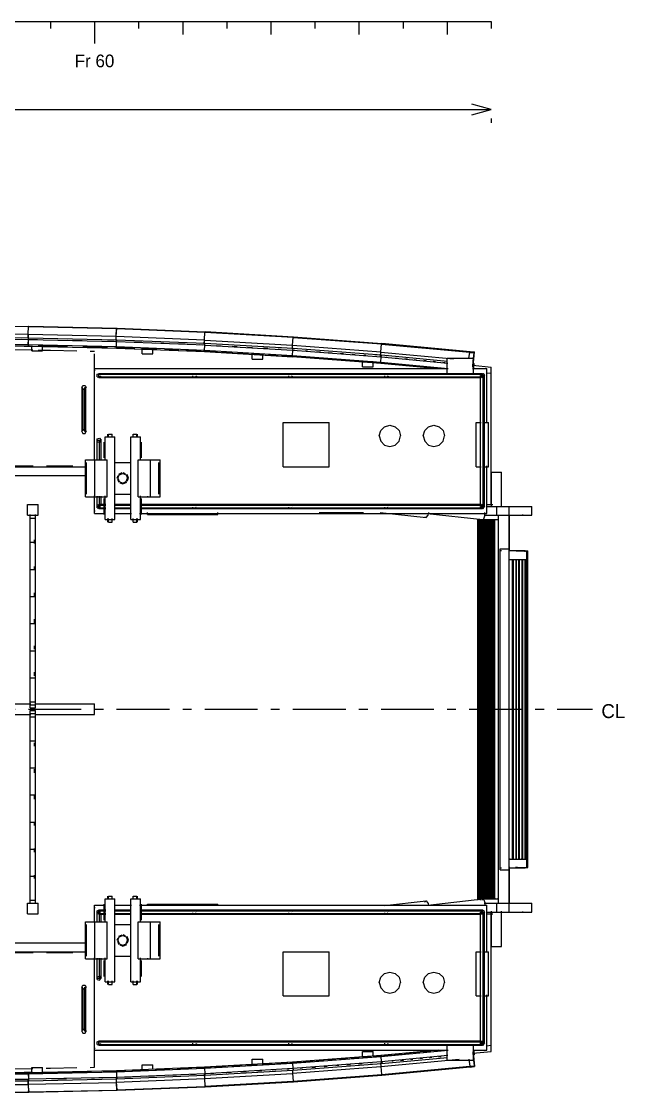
# Model space of a CAD drawing. Extents: x 5 to 836, y 5 to 589.
# Drawn here: x 351.2 to 419.6, y 268.5 to 390 of the extents above; entities that cross this region are included whole.
import ezdxf
from ezdxf.enums import TextEntityAlignment as Align

# ---------------------------------------------------------------- set-up
doc = ezdxf.new("R2010")
doc.units = 0
doc.linetypes.add('CENTER', pattern=[10, 6, -1.5, 1, -1.5])
doc.linetypes.add('DASHED', pattern=[4.5, 3, -1.5])
for name, color, linetype in [('CENTRE', 4, 'CENTER'), ('DETAIL', 8, 'CONTINUOUS'), ('DIM', 3, 'CONTINUOUS'), ('MARKING', 4, 'DASHED'), ('OUTLINE', 7, 'CONTINUOUS'), ('TEXT', 7, 'CONTINUOUS'), ('THIN', 7, 'CONTINUOUS')]:
    doc.layers.add(name, color=color, linetype=linetype)

msp = doc.modelspace()

# ---------------------------------------------------------------- linework, layer by layer
at = {"layer": 'CENTRE'}
msp.add_line((52, 312), (416, 312), dxfattribs=at)
at = {"layer": 'DETAIL'}
for p, q in [((341.99, 355.46), (351.99, 355.41)), ((342.02, 355.47), (352.02, 355.42)), ((351.97, 354.53), (352.01, 355.4)), ((351.98, 354.55), (351.99, 355.41)), ((351.99, 355.41), (352.02, 355.42)), ((352.01, 355.4), (352.03, 355.43)), ((352.01, 355.4), (362.01, 355.18)), ((352.02, 355.42), (352.02, 355.35)), ((352.03, 355.36), (352.03, 355.43)), ((352.03, 355.43), (362.03, 355.2)), ((361.97, 354.31), (362.01, 355.18)), ((361.97, 354.29), (362.02, 355.17)), ((362.01, 355.18), (362.03, 355.2)), ((362.02, 355.17), (362.05, 355.21)), ((362.02, 355.17), (372.02, 354.77)), ((362.03, 355.14), (362.03, 355.2)), ((362.05, 355.15), (362.05, 355.21)), ((362.05, 355.21), (372.05, 354.81)), ((371.97, 353.89), (372.02, 354.77)), ((371.97, 353.87), (372.03, 354.76)), ((372.02, 354.77), (372.05, 354.81)), ((372.03, 354.76), (372.06, 354.82)), ((372.03, 354.76), (382.03, 354.19)), ((372.05, 354.75), (372.05, 354.81)), ((372.06, 354.75), (372.06, 354.82)), ((372.06, 354.82), (382.06, 354.24)), ((341.98, 354.6), (351.98, 354.55)), ((341.99, 353.99), (351.99, 353.94)), ((342.01, 354.18), (352.01, 354.13)), ((351.97, 354.53), (361.97, 354.31)), ((351.97, 354.07), (351.97, 354.53)), ((351.98, 354.55), (351.98, 354.08)), ((351.98, 353.35), (352, 353.93)), ((351.99, 353.94), (352.01, 354.13)), ((351.99, 353.35), (351.99, 353.94)), ((352, 353.93), (352.01, 354.13)), ((352, 353.93), (362, 353.71)), ((352.01, 354.13), (352.01, 354.06)), ((352.01, 354.06), (352.01, 354.13)), ((352.01, 354.13), (362.01, 353.91)), ((361.96, 353.83), (361.97, 354.29)), ((361.97, 353.85), (361.97, 354.31)), ((361.97, 354.29), (371.97, 353.89)), ((361.98, 353.13), (362, 353.71)), ((361.98, 353.12), (362, 353.71)), ((362, 353.71), (362.01, 353.91)), ((362, 353.71), (362.02, 353.91)), ((362, 353.71), (372, 353.31)), ((362.01, 353.77), (362.01, 353.91)), ((362.02, 353.78), (362.02, 353.91)), ((362.02, 353.91), (372.02, 353.51)), ((371.95, 353.45), (371.97, 353.87)), ((371.96, 353.43), (371.97, 353.89)), ((371.97, 353.87), (381.97, 353.29)), ((372, 353.31), (372.02, 353.51)), ((372, 353.3), (372.03, 353.51)), ((372.02, 353.38), (372.02, 353.51)), ((372.03, 353.38), (372.03, 353.51)), ((372.03, 353.51), (382.03, 352.93)), ((381.96, 353.28), (382.04, 354.17)), ((381.97, 353.29), (382.03, 354.19)), ((382.03, 354.19), (382.06, 354.24)), ((382.04, 354.17), (382.08, 354.25)), ((382.04, 354.17), (392.04, 353.42)), ((382.06, 354.17), (382.06, 354.24)), ((382.08, 354.18), (382.08, 354.25)), ((382.08, 354.25), (392.08, 353.49)), ((392.04, 353.42), (392.08, 353.49)), ((392.06, 353.41), (392.1, 353.5)), ((392.09, 353.43), (392.1, 353.5)), ((392.1, 353.5), (402.1, 352.56)), ((341.99, 353.4), (351.99, 353.35)), ((342, 353.23), (352, 353.18)), ((351.5, 353.16), (351.5, 353.22)), ((351.5, 353.16), (352.48, 353.16)), ((351.98, 353.35), (361.98, 353.13)), ((351.98, 353.35), (351.99, 353.18)), ((351.99, 353.35), (352, 353.18)), ((351.99, 353.18), (352, 353.32)), ((351.99, 353.18), (361.99, 352.96)), ((352, 353.18), (352, 353.31)), ((352.4, 352.64), (352.4, 353.17)), ((352.4, 352.64), (353.6, 352.64)), ((353.52, 353.16), (356.45, 353.16)), ((353.53, 353.22), (354.5, 353.21)), ((353.6, 352.64), (353.6, 353.17)), ((354.5, 353.21), (356.44, 353.17)), ((358.18, 353.13), (359.5, 353.1)), ((359.5, 353.1), (360.96, 353.05)), ((361.79, 353.03), (364.08, 352.96)), ((361.98, 353.13), (361.99, 352.96)), ((361.98, 353.12), (371.98, 352.72)), ((361.98, 353.12), (361.99, 352.96)), ((361.99, 352.96), (361.99, 353.1)), ((361.99, 352.96), (362, 353.09)), ((361.99, 352.96), (371.99, 352.56)), ((364.9, 352.91), (366.1, 352.91)), ((364.9, 352.31), (364.9, 352.91)), ((364.9, 352.31), (366.1, 352.31)), ((364.92, 352.93), (364.99, 352.92)), ((366.03, 352.88), (366.58, 352.86)), ((366.1, 352.31), (366.1, 352.91)), ((367.42, 352.83), (369.08, 352.76)), ((369.85, 352.73), (371.58, 352.64)), ((371.86, 352.63), (373.46, 352.55)), ((371.97, 352.71), (372, 353.3)), ((371.97, 352.71), (381.97, 352.13)), ((371.97, 352.71), (371.98, 352.56)), ((371.98, 352.72), (372, 353.31)), ((371.98, 352.72), (371.99, 352.56)), ((371.98, 352.56), (371.99, 352.69)), ((371.98, 352.56), (381.98, 351.98)), ((371.99, 352.56), (371.99, 352.7)), ((372, 353.3), (382, 352.72)), ((373.94, 352.53), (374.5, 352.5)), ((374.5, 352.5), (375.19, 352.46)), ((375.75, 352.43), (376.93, 352.36)), ((377.4, 352.3), (378.6, 352.3)), ((377.4, 351.7), (377.4, 352.3)), ((378.6, 351.7), (378.6, 352.3)), ((381.94, 352.86), (381.96, 353.28)), ((381.95, 352.88), (381.97, 353.29)), ((381.96, 353.28), (391.96, 352.52)), ((381.96, 352.13), (382.01, 352.71)), ((381.97, 352.13), (382, 352.72)), ((382, 352.72), (382.03, 352.93)), ((382.01, 352.71), (382.04, 352.93)), ((382.01, 352.71), (392.01, 351.96)), ((382.03, 352.87), (382.03, 352.93)), ((382.04, 352.87), (382.04, 352.93)), ((382.04, 352.93), (392.04, 352.18)), ((391.93, 352.03), (391.96, 352.5)), ((391.94, 352.04), (391.96, 352.52)), ((391.96, 352.52), (392.04, 353.42)), ((391.96, 352.5), (392.06, 353.41)), ((391.96, 352.5), (400.22, 351.73)), ((392.06, 353.41), (402.06, 352.48)), ((401.98, 351.78), (402.06, 352.48)), ((401.98, 351.76), (402.06, 352.47)), ((402.06, 352.47), (402.11, 352.57)), ((402.06, 352.48), (402.1, 352.56)), ((402.06, 352.47), (402.56, 352.42)), ((402.09, 352.5), (402.1, 352.56)), ((402.1, 352.43), (402.11, 352.57)), ((402.11, 352.57), (402.61, 352.52)), ((402.46, 351.51), (402.56, 352.42)), ((402.54, 351.71), (402.61, 352.52)), ((402.56, 352.42), (402.61, 352.52)), ((377.4, 351.7), (378.6, 351.7)), ((379.22, 352.23), (379.5, 352.21)), ((379.5, 352.21), (380.33, 352.16)), ((380.75, 352.13), (382.14, 352.04)), ((381.96, 352.13), (391.96, 351.37)), ((381.96, 352.13), (381.97, 351.99)), ((381.97, 352.13), (381.98, 351.98)), ((381.97, 351.99), (381.98, 352.11)), ((381.97, 351.99), (391.97, 351.23)), ((381.98, 351.98), (381.99, 352.11)), ((382.28, 352.03), (383.46, 351.95)), ((383.74, 351.93), (384.5, 351.88)), ((384.5, 351.88), (384.78, 351.86)), ((385.19, 351.83), (386.17, 351.75)), ((386.51, 351.73), (387.49, 351.65)), ((387.83, 351.63), (388.74, 351.56)), ((389.15, 351.53), (389.5, 351.5)), ((389.5, 351.5), (389.99, 351.46)), ((389.9, 351.42), (391.1, 351.42)), ((389.9, 350.82), (389.9, 351.42)), ((391.03, 351.37), (391.37, 351.34)), ((391.1, 350.82), (391.1, 351.42)), ((391.58, 351.32), (393.67, 351.15)), ((391.96, 351.37), (392.01, 351.96)), ((391.96, 351.37), (392.01, 351.95)), ((391.96, 351.37), (391.97, 351.23)), ((391.96, 351.37), (399.6, 350.65)), ((391.96, 351.37), (391.96, 351.24)), ((391.96, 351.24), (391.97, 351.3)), ((391.96, 351.24), (398.49, 350.63)), ((391.97, 351.23), (391.98, 351.3)), ((392.01, 351.96), (392.04, 352.18)), ((392.01, 351.95), (392.05, 352.18)), ((392.01, 351.95), (399.58, 351.24)), ((392.03, 352.05), (392.04, 352.18)), ((392.04, 352.05), (392.05, 352.18)), ((392.05, 352.18), (399.55, 351.48)), ((393.94, 351.12), (394.5, 351.08)), ((394.5, 351.08), (394.78, 351.05)), ((399.5, 351.8), (402.5, 351.8)), ((399.5, 350.07), (399.5, 351.8)), ((402.4, 350.84), (402.46, 351.51)), ((402.42, 351.72), (402.54, 351.71)), ((402.43, 351.21), (402.55, 351.2)), ((402.45, 350.93), (402.54, 351.71)), ((402.5, 350.07), (402.5, 351.8)), ((402.51, 350.96), (402.55, 351.2)), ((402.52, 350.76), (402.55, 351.2)), ((359.5, 340.24), (359.5, 350.65)), ((359.5, 350.65), (399.59, 350.65)), ((359.5, 350.45), (359.57, 350.45)), ((359.8, 350), (360.08, 350.09)), ((359.8, 349.71), (359.8, 350)), ((360, 349.62), (360, 350.09)), ((360, 350.09), (403.5, 350.09)), ((360, 350), (403.5, 350)), ((360.08, 350.09), (360.18, 349.95)), ((370.67, 350), (370.95, 350.09)), ((370.67, 349.94), (370.67, 350)), ((370.95, 350.09), (371.06, 349.95)), ((381.55, 350), (381.83, 350.09)), ((381.55, 349.94), (381.55, 350)), ((381.83, 350.09), (381.93, 349.95)), ((389.9, 350.82), (391.1, 350.82)), ((392.42, 350), (392.7, 350.09)), ((392.42, 349.94), (392.42, 350)), ((392.7, 350.09), (392.81, 349.95)), ((395.06, 351.03), (395.89, 350.95)), ((396.1, 350.93), (396.93, 350.85)), ((397.21, 350.83), (397.97, 350.75)), ((402.42, 350.75), (402.44, 350.8)), ((402.45, 350.97), (402.51, 350.96)), ((402.46, 350.77), (402.52, 350.76)), ((402.46, 350.65), (404, 350.65)), ((402.47, 350.57), (402.51, 350.96)), ((402.5, 350.57), (402.52, 350.76)), ((403.3, 350), (403.58, 350.09)), ((403.3, 349.94), (403.3, 350)), ((403.3, 335), (403.3, 349.85)), ((403.3, 349.85), (403.75, 349.85)), ((403.5, 349.66), (403.5, 350.09)), ((403.58, 350.09), (403.75, 349.85)), ((403.58, 349.62), (403.75, 349.85)), ((403.58, 335), (403.58, 349.85)), ((403.75, 335), (403.75, 349.85)), ((403.93, 350.45), (404, 350.45)), ((403.94, 350.16), (404.5, 350.1)), ((404, 344.44), (404, 350.65)), ((404.5, 335.2), (404.5, 350.23)), ((358.05, 348.5), (358.18, 348.72)), ((358.18, 348.72), (358.42, 348.72)), ((358.42, 348.72), (358.55, 348.5)), ((359.8, 349.71), (360.08, 349.62)), ((360, 349.71), (403.5, 349.71)), ((360, 349.62), (403.36, 349.62)), ((360.08, 349.62), (360.22, 349.81)), ((370.67, 349.71), (370.67, 349.82)), ((370.67, 349.71), (370.95, 349.62)), ((370.95, 349.62), (371.09, 349.81)), ((381.55, 349.71), (381.55, 349.82)), ((381.55, 349.71), (381.83, 349.62)), ((381.83, 349.62), (381.97, 349.81)), ((392.42, 349.71), (392.42, 349.82)), ((392.42, 349.71), (392.7, 349.62)), ((392.7, 349.62), (392.84, 349.81)), ((403.3, 349.71), (403.58, 349.62)), ((358.05, 348.5), (358.18, 348.28)), ((358.1, 348.5), (358.15, 348.5)), ((358.1, 343.5), (358.1, 348.5)), ((358.18, 348.28), (358.42, 348.28)), ((358.2, 343.57), (358.2, 348.36)), ((358.4, 348.5), (358.5, 348.5)), ((358.4, 343.5), (358.4, 348.5)), ((358.42, 348.28), (358.55, 348.5)), ((358.5, 343.5), (358.5, 348.5)), ((380.9, 344.5), (386.1, 344.5)), ((391.96, 343.6), (392.4, 344.04)), ((392.4, 344.04), (393, 344.2)), ((393, 344.2), (393.6, 344.04)), ((393.6, 344.04), (394.04, 343.6)), ((396.96, 343.6), (397.4, 344.04)), ((397.4, 344.04), (398, 344.2)), ((398, 344.2), (398.6, 344.04)), ((398.6, 344.04), (399.04, 343.6)), ((402.8, 344.5), (403.36, 344.5)), ((402.8, 339.5), (402.8, 344.5)), ((403.64, 344.5), (404.2, 344.5)), ((404.2, 339.5), (404.2, 344.5)), ((358.05, 343.5), (358.18, 343.72)), ((358.05, 343.5), (358.18, 343.28)), ((358.1, 343.5), (358.15, 343.5)), ((358.18, 343.72), (358.42, 343.72)), ((358.18, 343.28), (358.42, 343.28)), ((358.4, 343.5), (358.5, 343.5)), ((358.42, 343.72), (358.55, 343.5)), ((358.42, 343.28), (358.55, 343.5)), ((359.8, 342.65), (360.08, 342.74)), ((359.8, 340.28), (359.8, 342.65)), ((360.08, 342.74), (360.25, 342.5)), ((360.7, 342.9), (361.8, 342.9)), ((360.7, 340.25), (360.7, 342.9)), ((361.1, 343.2), (361.5, 343.2)), ((361.1, 342.85), (361.1, 343.2)), ((361.5, 342.85), (361.5, 343.2)), ((361.8, 333.5), (361.8, 342.9)), ((363.6, 342.9), (364.7, 342.9)), ((363.6, 333.5), (363.6, 342.9)), ((363.9, 343.2), (364.3, 343.2)), ((363.9, 342.85), (363.9, 343.2)), ((364.3, 342.85), (364.3, 343.2)), ((364.7, 340.25), (364.7, 342.9)), ((391.8, 343), (391.96, 343.6)), ((391.8, 343), (391.96, 342.4)), ((394.04, 343.6), (394.2, 343)), ((394.04, 342.4), (394.2, 343)), ((396.8, 343), (396.96, 343.6)), ((396.8, 343), (396.96, 342.4)), ((399.04, 343.6), (399.2, 343)), ((399.04, 342.4), (399.2, 343)), ((359.8, 342.5), (360.25, 342.5)), ((359.8, 342.35), (360.08, 342.26)), ((360.08, 340.28), (360.08, 342.5)), ((360.08, 342.26), (360.25, 342.5)), ((360.25, 340.28), (360.25, 342.5)), ((391.96, 342.4), (392.4, 341.96)), ((392.4, 341.96), (393, 341.8)), ((393, 341.8), (393.6, 341.96)), ((393.6, 341.96), (394.04, 342.4)), ((396.96, 342.4), (397.4, 341.96)), ((397.4, 341.96), (398, 341.8)), ((398, 341.8), (398.6, 341.96)), ((398.6, 341.96), (399.04, 342.4)), ((358.46, 340.3), (360.94, 340.3)), ((358.46, 336.1), (358.46, 340.3)), ((359.54, 336.1), (359.54, 340.3)), ((359.86, 340.23), (359.86, 340.3)), ((360.94, 336.1), (360.94, 340.3)), ((364.46, 340.3), (366.94, 340.3)), ((364.46, 336.1), (364.46, 340.3)), ((365.54, 340.23), (365.54, 340.3)), ((365.86, 336.1), (365.86, 340.3)), ((366.94, 336.1), (366.94, 340.3)), ((291.02, 339.5), (358.59, 339.5)), ((361.73, 340), (363.67, 340)), ((380.9, 339.5), (386.1, 339.5)), ((402.8, 339.5), (403.36, 339.5)), ((403.64, 339.5), (404.2, 339.5)), ((404, 334.2), (404, 339.61)), ((291.02, 338.5), (358.59, 338.5)), ((362.05, 338.2), (362.17, 338.49)), ((362.1, 338.09), (362.24, 337.74)), ((362.15, 338.2), (362.31, 338.59)), ((362.15, 338.2), (362.31, 337.81)), ((362.24, 338.66), (362.64, 338.83)), ((362.31, 338.59), (362.7, 338.75)), ((362.31, 337.81), (362.7, 337.65)), ((362.36, 337.69), (362.7, 337.55)), ((362.7, 338.85), (362.99, 338.73)), ((362.7, 338.75), (363.09, 338.59)), ((362.7, 337.65), (363.09, 337.81)), ((362.7, 337.55), (363.16, 337.74)), ((363.09, 338.59), (363.25, 338.2)), ((363.09, 337.81), (363.25, 338.2)), ((363.16, 338.66), (363.33, 338.26)), ((363.21, 337.86), (363.35, 338.2)), ((404.55, 338.9), (405.65, 338.9)), ((358.46, 336.1), (360.94, 336.1)), ((359.5, 334.2), (359.5, 336.22)), ((359.8, 334.85), (359.8, 336.18)), ((359.86, 336.1), (359.86, 336.17)), ((360.08, 335), (360.08, 336.18)), ((360.25, 335.07), (360.25, 336.18)), ((360.7, 333.5), (360.7, 336.22)), ((361.73, 336.4), (363.67, 336.4)), ((364.46, 336.1), (366.94, 336.1)), ((364.7, 333.5), (364.7, 336.22)), ((365.54, 336.1), (365.54, 336.17)), ((351.9, 335.2), (353.1, 335.2)), ((351.9, 334), (351.9, 335.2)), ((352.2, 312.15), (352.2, 334.1)), ((352.8, 312.15), (352.8, 334.1)), ((353.1, 334), (353.1, 335.2)), ((359.5, 334.5), (359.57, 334.5)), ((359.5, 334.2), (360.76, 334.2)), ((359.8, 335.15), (360.08, 335.24)), ((359.8, 335), (360.19, 335)), ((359.8, 334.85), (360.08, 334.76)), ((360, 334.76), (360, 335.19)), ((360, 335.15), (360.77, 335.15)), ((360, 334.85), (360.77, 334.85)), ((360, 334.76), (360.77, 334.76)), ((360.08, 335.24), (360.22, 335.05)), ((360.08, 334.76), (360.18, 334.9)), ((360.14, 335.24), (360.77, 335.24)), ((361.74, 334.2), (363.7, 334.2)), ((361.75, 335.24), (363.64, 335.24)), ((361.75, 335.15), (363.64, 335.15)), ((361.75, 334.85), (363.64, 334.85)), ((361.75, 334.76), (363.64, 334.76)), ((364.61, 334.2), (404, 334.2)), ((364.62, 335.24), (403.36, 335.24)), ((364.62, 335.15), (403.5, 335.15)), ((364.62, 334.85), (403.5, 334.85)), ((364.62, 334.76), (403.5, 334.76)), ((365.5, 334.1), (365.5, 334.3)), ((365.5, 334.1), (373.5, 334.1)), ((370.67, 335.15), (370.95, 335.24)), ((370.67, 335.09), (370.67, 335.15)), ((370.67, 334.85), (370.67, 334.91)), ((370.67, 334.85), (370.95, 334.76)), ((370.95, 335.24), (371.09, 335.05)), ((370.95, 334.76), (371.06, 334.9)), ((373.5, 334.1), (373.5, 334.3)), ((381.55, 335.15), (381.83, 335.24)), ((381.55, 335.09), (381.55, 335.15)), ((381.55, 334.85), (381.55, 334.91)), ((381.55, 334.85), (381.83, 334.76)), ((381.83, 335.24), (381.97, 335.05)), ((381.83, 334.76), (381.93, 334.9)), ((385, 334.3), (390, 334.3)), ((392.42, 335.15), (392.7, 335.24)), ((392.42, 335.09), (392.42, 335.15)), ((392.42, 334.85), (392.42, 334.91)), ((392.42, 334.85), (392.7, 334.76)), ((392.7, 335.24), (392.84, 335.05)), ((392.7, 334.76), (392.81, 334.9)), ((397.33, 334.02), (397.41, 334.33)), ((403.3, 335.15), (403.58, 335.24)), ((403.3, 335), (403.75, 335)), ((403.3, 334.85), (403.3, 334.91)), ((403.3, 334.85), (403.58, 334.76)), ((403.5, 334.76), (403.5, 335.19)), ((403.58, 335.24), (403.75, 335)), ((403.58, 334.76), (403.75, 335)), ((403.77, 333.93), (403.77, 334.3)), ((403.91, 335), (409.11, 335)), ((403.92, 335.2), (404.68, 335.2)), ((403.93, 334.5), (404, 334.5)), ((405.13, 334), (405.13, 335)), ((406.53, 289), (406.53, 335)), ((408.09, 334.93), (408.09, 335)), ((408.09, 334), (408.09, 334.07)), ((351.9, 334), (353.1, 334)), ((352.2, 333.65), (352.8, 333.65)), ((360.7, 333.5), (361.8, 333.5)), ((361.1, 333.2), (361.1, 333.62)), ((361.1, 333.2), (361.5, 333.2)), ((361.5, 333.2), (361.5, 333.62)), ((363.6, 333.5), (364.7, 333.5)), ((363.9, 333.2), (363.9, 333.62)), ((363.9, 333.2), (364.3, 333.2)), ((364.3, 333.2), (364.3, 333.62)), ((396.93, 333.83), (397.12, 333.74)), ((397.12, 333.74), (397.33, 334.02)), ((403.12, 333.5), (405.29, 333.5)), ((403.12, 290.5), (403.12, 333.5)), ((403.14, 290.5), (403.14, 333.5)), ((403.29, 290.5), (403.29, 333.5)), ((403.32, 290.5), (403.32, 333.5)), ((403.47, 290.5), (403.47, 333.5)), ((403.5, 333.61), (403.54, 333.51)), ((403.5, 290.5), (403.5, 333.5)), ((403.54, 333.51), (403.67, 333.6)), ((403.65, 290.5), (403.65, 333.5)), ((403.67, 333.6), (403.77, 333.93)), ((403.67, 290.5), (403.67, 333.5)), ((403.71, 334), (409.11, 334)), ((403.83, 290.5), (403.83, 333.5)), ((403.85, 290.5), (403.85, 333.5)), ((403.87, 333.43), (403.87, 333.5)), ((403.9, 333.43), (403.9, 333.5)), ((404, 290.5), (404, 333.5)), ((404.03, 290.5), (404.03, 333.5)), ((404.05, 333.43), (404.05, 333.5)), ((404.07, 333.43), (404.07, 333.5)), ((404.18, 290.5), (404.18, 333.5)), ((404.21, 290.5), (404.21, 333.5)), ((404.25, 333.43), (404.25, 333.5)), ((404.36, 290.5), (404.36, 333.5)), ((404.38, 290.5), (404.38, 333.5)), ((404.54, 290.5), (404.54, 333.5)), ((404.56, 290.5), (404.56, 333.5)), ((404.58, 333.43), (404.58, 333.5)), ((404.71, 290.5), (404.71, 333.5)), ((404.74, 290.5), (404.74, 333.5)), ((404.76, 333.43), (404.76, 333.5)), ((404.78, 333.43), (404.78, 333.5)), ((404.89, 290.5), (404.89, 333.5)), ((404.92, 290.5), (404.92, 333.5)), ((404.96, 333.43), (404.96, 333.5)), ((405.29, 333.43), (405.29, 333.5)), ((405.33, 290), (405.33, 334)), ((352.2, 330.93), (352.8, 330.93)), ((352.7, 330.8), (352.7, 331.2)), ((405.53, 330.2), (406.53, 330.2)), ((405.53, 330), (405.67, 330)), ((405.53, 294), (405.53, 330)), ((406.46, 330), (408.34, 330)), ((407.34, 329.95), (408.66, 329.95)), ((407.35, 329.93), (407.35, 330)), ((408.34, 329.86), (408.34, 330)), ((408.53, 294.05), (408.53, 329.95)), ((408.66, 294.05), (408.66, 329.95)), ((352.7, 327.8), (352.7, 328.2)), ((406.63, 329), (408.41, 329)), ((406.63, 328.93), (406.63, 329)), ((406.93, 295), (406.93, 329)), ((406.99, 295), (406.99, 329)), ((407.03, 295), (407.03, 329)), ((407.32, 328.93), (407.32, 329)), ((407.33, 295), (407.33, 329)), ((407.38, 295), (407.38, 329)), ((407.62, 295), (407.62, 329)), ((407.67, 328.93), (407.67, 329)), ((407.68, 295), (407.68, 329)), ((407.72, 295), (407.72, 329)), ((407.97, 328.93), (407.97, 329)), ((408.01, 328.93), (408.01, 329)), ((408.02, 295), (408.02, 329)), ((408.07, 295), (408.07, 329)), ((408.36, 295), (408.36, 329)), ((408.41, 295), (408.41, 329)), ((352.2, 327.86), (352.8, 327.86)), ((352.2, 324.79), (352.8, 324.79)), ((352.7, 324.8), (352.7, 325.2)), ((352.7, 321.8), (352.7, 322.2)), ((352.2, 321.71), (352.8, 321.71)), ((352.2, 318.64), (352.8, 318.64)), ((352.7, 318.8), (352.7, 319.2)), ((352.7, 315.8), (352.7, 316.2)), ((352.2, 315.57), (352.8, 315.57)), ((291.05, 312.6), (352.29, 312.6)), ((352.2, 312.85), (352.8, 312.85)), ((352.2, 312.5), (352.8, 312.5)), ((352.71, 312.6), (359.5, 312.6)), ((359.5, 311.4), (359.5, 312.6)), ((291.05, 311.4), (352.29, 311.4)), ((352.2, 312.15), (352.8, 312.15)), ((352.2, 311.85), (352.8, 311.85)), ((352.2, 289.97), (352.2, 311.85)), ((352.2, 311.5), (352.8, 311.5)), ((352.2, 311.15), (352.8, 311.15)), ((352.71, 311.4), (359.5, 311.4)), ((352.8, 289.97), (352.8, 311.85)), ((352.2, 308.43), (352.8, 308.43)), ((352.7, 307.8), (352.7, 308.2)), ((352.2, 305.36), (352.8, 305.36)), ((352.7, 304.8), (352.7, 305.2)), ((352.2, 302.29), (352.8, 302.29)), ((352.7, 301.8), (352.7, 302.2)), ((352.2, 299.21), (352.8, 299.21)), ((352.7, 298.8), (352.7, 299.2)), ((352.2, 296.14), (352.8, 296.14)), ((352.7, 295.8), (352.7, 296.2)), ((405.53, 294), (405.67, 294)), ((406.46, 294), (408.34, 294)), ((406.63, 295), (406.63, 295.07)), ((406.63, 295), (408.41, 295)), ((407.32, 295), (407.32, 295.07)), ((407.34, 294.05), (407.34, 294.12)), ((407.34, 294.05), (408.66, 294.05)), ((407.35, 294), (407.35, 294.07)), ((407.46, 294.05), (407.46, 294.12)), ((407.67, 295), (407.67, 295.07)), ((407.97, 295), (407.97, 295.07)), ((408.01, 295), (408.01, 295.07)), ((408.34, 294), (408.34, 294.07)), ((352.2, 293.07), (352.8, 293.07)), ((352.7, 292.8), (352.7, 293.2)), ((405.53, 293.8), (406.53, 293.8)), ((352.2, 290.35), (352.8, 290.35)), ((360.7, 287.85), (360.7, 290.5)), ((360.7, 290.5), (361.8, 290.5)), ((361.1, 290.45), (361.1, 290.8)), ((361.1, 290.8), (361.5, 290.8)), ((361.5, 290.45), (361.5, 290.8)), ((361.8, 281.1), (361.8, 290.5)), ((363.6, 281.1), (363.6, 290.5)), ((363.6, 290.5), (364.7, 290.5)), ((363.9, 290.45), (363.9, 290.8)), ((363.9, 290.8), (364.3, 290.8)), ((364.3, 290.45), (364.3, 290.8)), ((364.7, 287.85), (364.7, 290.5)), ((403.12, 290.5), (405.29, 290.5)), ((403.3, 290.35), (403.3, 290.63)), ((403.48, 290.35), (403.54, 290.49)), ((403.54, 290.49), (403.67, 290.4)), ((403.67, 290.4), (403.77, 290.07)), ((403.87, 290.5), (403.87, 290.57)), ((403.9, 290.5), (403.9, 290.57)), ((404.05, 290.5), (404.05, 290.57)), ((404.07, 290.5), (404.07, 290.57)), ((404.25, 290.5), (404.25, 290.57)), ((404.58, 290.5), (404.58, 290.57)), ((404.76, 290.5), (404.76, 290.57)), ((404.78, 290.5), (404.78, 290.57)), ((404.96, 290.5), (404.96, 290.57)), ((405.29, 290.5), (405.29, 290.57)), ((351.9, 288.8), (351.9, 290)), ((351.9, 290), (353.1, 290)), ((353.1, 288.8), (353.1, 290)), ((359.5, 287.85), (359.5, 289.8)), ((359.5, 289.8), (360.76, 289.8)), ((359.5, 289.5), (359.57, 289.5)), ((359.8, 289.15), (360.08, 289.24)), ((359.8, 287.89), (359.8, 289.15)), ((360, 288.81), (360, 289.24)), ((360, 289.24), (360.77, 289.24)), ((360, 289.15), (360.77, 289.15)), ((360.08, 289.24), (360.22, 289.05)), ((361.74, 289.8), (363.7, 289.8)), ((361.75, 289.24), (363.64, 289.24)), ((361.75, 289.15), (363.64, 289.15)), ((364.61, 289.8), (404, 289.8)), ((364.62, 289.24), (403.5, 289.24)), ((364.62, 289.15), (403.5, 289.15)), ((365.5, 289.77), (365.5, 289.9)), ((365.5, 289.9), (373.5, 289.9)), ((370.67, 289.15), (370.95, 289.24)), ((370.67, 289.09), (370.67, 289.15)), ((370.95, 289.24), (371.09, 289.05)), ((373.5, 289.77), (373.5, 289.9)), ((381.55, 289.15), (381.83, 289.24)), ((381.55, 289.09), (381.55, 289.15)), ((381.83, 289.24), (381.97, 289.05)), ((392.42, 289.15), (392.7, 289.24)), ((392.42, 289.09), (392.42, 289.15)), ((392.7, 289.24), (392.84, 289.05)), ((396.93, 290.17), (397.12, 290.26)), ((397.12, 290.26), (397.33, 289.98)), ((397.33, 289.98), (397.4, 289.73)), ((403.3, 289.15), (403.58, 289.24)), ((403.3, 289.09), (403.3, 289.15)), ((403.5, 288.81), (403.5, 289.24)), ((403.58, 289.24), (403.75, 289)), ((403.71, 290), (409.11, 290)), ((403.77, 290.07), (403.77, 289.77)), ((403.93, 289.5), (404, 289.5)), ((404, 284.43), (404, 289.8)), ((405.13, 289), (405.13, 290)), ((408.09, 289.93), (408.09, 290)), ((351.9, 288.8), (353.1, 288.8)), ((358.46, 283.7), (358.46, 287.9)), ((358.46, 287.9), (360.94, 287.9)), ((359.54, 283.7), (359.54, 287.9)), ((359.8, 289), (360.19, 289)), ((359.8, 288.85), (360.08, 288.76)), ((359.86, 287.83), (359.86, 287.9)), ((360, 288.85), (360.77, 288.85)), ((360.08, 287.89), (360.08, 289)), ((360.08, 288.76), (360.18, 288.9)), ((360.14, 288.76), (360.77, 288.76)), ((360.25, 287.89), (360.25, 288.86)), ((360.94, 283.7), (360.94, 287.9)), ((361.75, 288.85), (363.64, 288.85)), ((361.75, 288.76), (363.64, 288.76)), ((364.46, 283.7), (364.46, 287.9)), ((364.46, 287.9), (366.94, 287.9)), ((364.62, 288.85), (403.5, 288.85)), ((364.62, 288.76), (403.36, 288.76)), ((365.54, 287.83), (365.54, 287.9)), ((365.86, 283.7), (365.86, 287.9)), ((366.94, 283.7), (366.94, 287.9)), ((370.67, 288.85), (370.67, 288.91)), ((370.67, 288.85), (370.95, 288.76)), ((370.95, 288.76), (371.06, 288.9)), ((381.55, 288.85), (381.55, 288.91)), ((381.55, 288.85), (381.83, 288.76)), ((381.83, 288.76), (381.93, 288.9)), ((392.42, 288.85), (392.42, 288.91)), ((392.42, 288.85), (392.7, 288.76)), ((392.7, 288.76), (392.81, 288.9)), ((403.3, 274.15), (403.3, 289)), ((403.3, 289), (403.75, 289)), ((403.3, 288.85), (403.58, 288.76)), ((403.58, 274.15), (403.58, 289)), ((403.58, 288.76), (403.75, 289)), ((403.75, 274.15), (403.75, 289)), ((403.91, 289), (409.11, 289)), ((403.92, 288.8), (404.68, 288.8)), ((404.5, 273.77), (404.5, 288.87)), ((408.09, 289), (408.09, 289.07)), ((361.73, 287.6), (363.67, 287.6)), ((291.02, 285.5), (358.59, 285.5)), ((362.05, 285.8), (362.17, 286.09)), ((362.1, 285.69), (362.24, 285.34)), ((362.15, 285.8), (362.31, 286.19)), ((362.15, 285.8), (362.31, 285.41)), ((362.24, 286.26), (362.64, 286.43)), ((362.31, 286.19), (362.7, 286.35)), ((362.7, 286.45), (362.99, 286.33)), ((362.7, 286.35), (363.09, 286.19)), ((363.09, 286.19), (363.25, 285.8)), ((363.09, 285.41), (363.25, 285.8)), ((363.16, 286.26), (363.33, 285.86)), ((363.21, 285.46), (363.35, 285.8)), ((291.02, 284.5), (358.59, 284.5)), ((362.31, 285.41), (362.7, 285.25)), ((362.36, 285.29), (362.7, 285.15)), ((362.7, 285.25), (363.09, 285.41)), ((362.7, 285.15), (363.16, 285.34)), ((380.9, 284.5), (386.1, 284.5)), ((402.8, 284.5), (403.36, 284.5)), ((402.8, 279.5), (402.8, 284.5)), ((403.64, 284.5), (404.2, 284.5)), ((404.2, 279.5), (404.2, 284.5)), ((404.55, 285.1), (405.65, 285.1)), ((358.46, 283.7), (360.94, 283.7)), ((359.5, 273.35), (359.5, 283.8)), ((359.8, 281.35), (359.8, 283.79)), ((359.86, 283.7), (359.86, 283.77)), ((360.08, 281.5), (360.08, 283.79)), ((360.25, 281.5), (360.25, 283.79)), ((360.7, 281.1), (360.7, 283.82)), ((361.73, 284), (363.67, 284)), ((364.46, 283.7), (366.94, 283.7)), ((364.7, 281.1), (364.7, 283.82)), ((365.54, 283.7), (365.54, 283.77)), ((391.96, 281.6), (392.4, 282.04)), ((392.4, 282.04), (393, 282.2)), ((393, 282.2), (393.6, 282.04)), ((393.6, 282.04), (394.04, 281.6)), ((396.96, 281.6), (397.4, 282.04)), ((397.4, 282.04), (398, 282.2)), ((398, 282.2), (398.6, 282.04)), ((398.6, 282.04), (399.04, 281.6)), ((358.05, 280.5), (358.18, 280.72)), ((358.18, 280.72), (358.42, 280.72)), ((358.42, 280.72), (358.55, 280.5)), ((359.8, 281.65), (360.08, 281.74)), ((359.8, 281.5), (360.25, 281.5)), ((359.8, 281.35), (360.08, 281.26)), ((360.08, 281.74), (360.25, 281.5)), ((360.08, 281.26), (360.25, 281.5)), ((360.7, 281.1), (361.8, 281.1)), ((361.1, 280.8), (361.1, 281.22)), ((361.1, 280.8), (361.5, 280.8)), ((361.5, 280.8), (361.5, 281.22)), ((363.6, 281.1), (364.7, 281.1)), ((363.9, 280.8), (363.9, 281.22)), ((363.9, 280.8), (364.3, 280.8)), ((364.3, 280.8), (364.3, 281.22)), ((391.8, 281), (391.96, 281.6)), ((391.8, 281), (391.96, 280.4)), ((394.04, 281.6), (394.2, 281)), ((394.04, 280.4), (394.2, 281)), ((396.8, 281), (396.96, 281.6)), ((396.8, 281), (396.96, 280.4)), ((399.04, 281.6), (399.2, 281)), ((399.04, 280.4), (399.2, 281)), ((358.05, 280.5), (358.18, 280.28)), ((358.1, 275.5), (358.1, 280.5)), ((358.1, 280.5), (358.15, 280.5)), ((358.18, 280.28), (358.42, 280.28)), ((358.2, 275.57), (358.2, 280.36)), ((358.4, 275.5), (358.4, 280.5)), ((358.4, 280.5), (358.5, 280.5)), ((358.42, 280.28), (358.55, 280.5)), ((358.5, 275.5), (358.5, 280.5)), ((380.9, 279.5), (386.1, 279.5)), ((391.96, 280.4), (392.4, 279.96)), ((392.4, 279.96), (393, 279.8)), ((393, 279.8), (393.6, 279.96)), ((393.6, 279.96), (394.04, 280.4)), ((396.96, 280.4), (397.4, 279.96)), ((397.4, 279.96), (398, 279.8)), ((398, 279.8), (398.6, 279.96)), ((398.6, 279.96), (399.04, 280.4)), ((402.8, 279.5), (403.36, 279.5)), ((403.64, 279.5), (404.2, 279.5)), ((404, 273.35), (404, 279.62)), ((358.05, 275.5), (358.18, 275.72)), ((358.05, 275.5), (358.18, 275.28)), ((358.1, 275.5), (358.15, 275.5)), ((358.18, 275.72), (358.42, 275.72)), ((358.18, 275.28), (358.42, 275.28)), ((358.4, 275.5), (358.5, 275.5)), ((358.42, 275.72), (358.55, 275.5)), ((358.42, 275.28), (358.55, 275.5)), ((359.5, 273.55), (359.57, 273.55)), ((359.5, 273.35), (399.59, 273.35)), ((359.8, 274.29), (360.08, 274.38)), ((359.8, 274), (359.8, 274.29)), ((359.8, 274), (360.08, 273.91)), ((360, 273.91), (360, 274.38)), ((360, 274.38), (403.36, 274.38)), ((360, 274.29), (403.5, 274.29)), ((360, 274), (403.5, 274)), ((360, 273.91), (403.5, 273.91)), ((360.08, 274.38), (360.18, 274.24)), ((360.08, 273.91), (360.22, 274.1)), ((370.67, 274.29), (370.95, 274.38)), ((370.67, 274.24), (370.67, 274.29)), ((370.67, 274), (370.67, 274.12)), ((370.67, 274), (370.95, 273.91)), ((370.95, 274.38), (371.06, 274.24)), ((370.95, 273.91), (371.09, 274.1)), ((381.55, 274.29), (381.83, 274.38)), ((381.55, 274.24), (381.55, 274.29)), ((381.55, 274), (381.55, 274.12)), ((381.55, 274), (381.83, 273.91)), ((381.83, 274.38), (381.93, 274.24)), ((381.83, 273.91), (381.97, 274.1)), ((391.96, 272.76), (398.49, 273.37)), ((391.96, 272.63), (399.6, 273.35)), ((392.42, 274.29), (392.7, 274.38)), ((392.42, 274.24), (392.42, 274.29)), ((392.42, 274), (392.42, 274.12)), ((392.42, 274), (392.7, 273.91)), ((392.7, 274.38), (392.81, 274.24)), ((392.7, 273.91), (392.84, 274.1)), ((399.5, 272.2), (399.5, 274)), ((402.46, 273.35), (404, 273.35)), ((402.47, 273.43), (402.51, 273.04)), ((402.5, 272.2), (402.5, 274)), ((402.51, 273.37), (402.52, 273.24)), ((403.3, 274.29), (403.58, 274.38)), ((403.3, 274.15), (403.75, 274.15)), ((403.3, 274), (403.3, 274.12)), ((403.3, 274), (403.58, 273.91)), ((403.5, 273.91), (403.5, 274.34)), ((403.58, 274.38), (403.75, 274.15)), ((403.58, 273.91), (403.75, 274.15)), ((403.93, 273.55), (404, 273.55)), ((403.94, 273.84), (404.5, 273.9)), ((377.4, 271.7), (377.4, 272.3)), ((377.4, 272.3), (378.6, 272.3)), ((378.6, 271.76), (378.6, 272.3)), ((381.96, 271.87), (391.96, 272.63)), ((381.97, 272.01), (391.97, 272.77)), ((383.18, 272.03), (384.29, 272.11)), ((384.64, 272.13), (385.54, 272.2)), ((385.96, 272.23), (386.86, 272.3)), ((387.28, 272.33), (388.25, 272.41)), ((388.6, 272.43), (389.5, 272.5)), ((389.5, 272.5), (389.57, 272.51)), ((389.9, 272.58), (389.9, 273.18)), ((389.9, 273.18), (391.1, 273.18)), ((389.9, 272.58), (390.83, 272.58)), ((389.92, 272.54), (389.99, 272.54)), ((391.1, 272.65), (391.1, 273.18)), ((391.1, 272.63), (392.14, 272.72)), ((391.96, 272.63), (391.97, 272.77)), ((391.96, 272.76), (391.98, 272.64)), ((391.96, 272.63), (391.96, 272.76)), ((391.96, 272.63), (392.01, 272.04)), ((391.96, 272.63), (392.01, 272.05)), ((391.96, 271.5), (400.85, 272.32)), ((391.97, 272.77), (391.98, 272.64)), ((392.01, 272.05), (399.58, 272.76)), ((392.05, 271.82), (399.55, 272.52)), ((392.28, 272.73), (393.25, 272.82)), ((393.46, 272.83), (394.36, 272.91)), ((394.64, 272.94), (395.47, 273.01)), ((395.68, 273.03), (396.44, 273.1)), ((396.79, 273.14), (397.56, 273.21)), ((399.5, 272.2), (402.5, 272.2)), ((401.97, 272.31), (402.06, 271.53)), ((401.97, 272.29), (402.06, 271.52)), ((402.4, 273.16), (402.46, 272.49)), ((402.42, 272.28), (402.54, 272.29)), ((402.43, 272.79), (402.55, 272.8)), ((402.45, 273.07), (402.54, 272.29)), ((402.45, 273.03), (402.51, 273.04)), ((402.46, 273.23), (402.52, 273.24)), ((402.46, 272.49), (402.56, 271.58)), ((402.51, 273.04), (402.55, 272.8)), ((402.52, 273.24), (402.55, 272.8)), ((402.54, 272.29), (402.61, 271.48)), ((351.99, 270.82), (361.99, 271.04)), ((352.4, 270.76), (352.4, 271.36)), ((352.4, 271.36), (353.6, 271.36)), ((353.6, 270.76), (353.6, 271.36)), ((356.38, 270.83), (359.15, 270.89)), ((360.47, 270.93), (363.04, 271.01)), ((361.98, 270.88), (371.98, 271.28)), ((361.98, 270.87), (361.99, 271.04)), ((361.98, 270.88), (361.99, 271.04)), ((361.98, 270.88), (362, 270.29)), ((361.99, 271.04), (371.99, 271.44)), ((361.99, 271.04), (362, 270.98)), ((361.99, 271.04), (361.99, 270.97)), ((363.74, 271.03), (364.5, 271.06)), ((364.5, 271.06), (364.99, 271.08)), ((364.9, 271.09), (364.9, 271.69)), ((364.9, 271.69), (366.1, 271.69)), ((364.9, 271.09), (365.57, 271.09)), ((366.1, 271.16), (366.1, 271.69)), ((366.37, 271.13), (368.04, 271.2)), ((368.87, 271.23), (369.5, 271.26)), ((369.5, 271.26), (370.54, 271.31)), ((371.03, 271.33), (372.76, 271.42)), ((371.97, 271.29), (381.97, 271.87)), ((371.97, 271.29), (371.98, 271.44)), ((371.97, 271.29), (372, 270.7)), ((371.98, 271.44), (381.98, 272.02)), ((371.98, 271.28), (371.99, 271.44)), ((371.98, 271.44), (371.98, 271.38)), ((371.98, 271.28), (372, 270.69)), ((371.99, 271.44), (371.99, 271.37)), ((372, 270.7), (382, 271.28)), ((372.03, 270.49), (382.03, 271.07)), ((373.11, 271.43), (374.43, 271.5)), ((375.06, 271.53), (376.24, 271.6)), ((376.79, 271.63), (377.49, 271.67)), ((377.4, 271.7), (377.93, 271.7)), ((378.53, 271.73), (379.5, 271.79)), ((379.5, 271.79), (379.64, 271.8)), ((380.13, 271.83), (381.44, 271.92)), ((381.65, 271.93), (382.97, 272.02)), ((381.94, 271.07), (381.96, 270.72)), ((381.95, 271.12), (381.97, 270.71)), ((381.96, 271.87), (381.97, 272.01)), ((381.96, 271.87), (382.01, 271.29)), ((381.96, 270.72), (391.96, 271.48)), ((381.97, 271.87), (381.98, 272.02)), ((381.97, 272.01), (381.98, 271.89)), ((381.97, 271.87), (382, 271.28)), ((381.98, 272.02), (381.99, 271.89)), ((382, 271.28), (382.03, 271.07)), ((382.01, 271.29), (392.01, 272.04)), ((382.01, 271.29), (382.04, 271.07)), ((382.03, 271.2), (382.03, 271.07)), ((382.03, 271.19), (382.04, 271.07)), ((382.04, 271.07), (392.04, 271.82)), ((391.93, 271.9), (391.96, 271.5)), ((391.94, 271.89), (391.96, 271.48)), ((391.96, 271.5), (392.06, 270.59)), ((391.96, 271.48), (392.04, 270.58)), ((392.01, 272.05), (392.05, 271.82)), ((392.01, 272.04), (392.04, 271.82)), ((392.04, 271.89), (392.04, 271.82)), ((392.04, 271.88), (392.05, 271.82)), ((392.06, 270.59), (402.06, 271.52)), ((392.1, 270.5), (402.1, 271.44)), ((402.06, 271.53), (402.56, 271.58)), ((402.06, 271.53), (402.11, 271.43)), ((402.06, 271.52), (402.1, 271.44)), ((402.09, 271.5), (402.1, 271.44)), ((402.1, 271.5), (402.11, 271.43)), ((402.11, 271.43), (402.61, 271.48)), ((402.56, 271.58), (402.61, 271.48)), ((341.99, 270.6), (351.99, 270.65)), ((341.99, 270.01), (351.99, 270.06)), ((342, 270.77), (352, 270.82)), ((342.01, 269.82), (352.01, 269.87)), ((350.13, 270.73), (352.49, 270.76)), ((351.5, 270.78), (351.5, 270.84)), ((351.5, 270.84), (352.48, 270.84)), ((351.97, 269.87), (351.97, 269.47)), ((351.97, 269.47), (361.97, 269.69)), ((351.98, 270.65), (361.98, 270.87)), ((351.98, 270.65), (351.99, 270.82)), ((351.98, 270.65), (352, 270.07)), ((351.98, 269.45), (351.98, 269.92)), ((351.99, 270.65), (352, 270.82)), ((351.99, 270.82), (352, 270.75)), ((351.99, 270.65), (351.99, 270.06)), ((351.99, 270.06), (352.01, 269.87)), ((352, 270.82), (352, 270.76)), ((352, 270.07), (362, 270.29)), ((352, 270.07), (352.01, 269.87)), ((352.01, 269.87), (362.01, 270.09)), ((352.01, 269.87), (352.01, 270.01)), ((352.01, 270.01), (352.01, 269.87)), ((352.4, 270.76), (353.6, 270.76)), ((353.52, 270.84), (357.5, 270.84)), ((353.53, 270.78), (354.5, 270.79)), ((354.5, 270.79), (354.64, 270.79)), ((361.96, 270.17), (361.97, 269.71)), ((361.97, 270.22), (361.97, 269.69)), ((361.97, 269.71), (371.97, 270.11)), ((361.97, 269.71), (362.02, 268.83)), ((361.97, 269.69), (362.01, 268.82)), ((361.98, 270.87), (362, 270.29)), ((362, 270.29), (372, 270.69)), ((362, 270.29), (362.01, 270.09)), ((362, 270.29), (362.02, 270.09)), ((362.01, 270.23), (362.01, 270.09)), ((362.02, 270.09), (372.02, 270.49)), ((362.02, 270.22), (362.02, 270.09)), ((371.95, 270.62), (371.97, 270.13)), ((371.96, 270.57), (371.97, 270.11)), ((371.97, 270.13), (381.97, 270.71)), ((371.97, 270.13), (372.03, 269.24)), ((371.97, 270.11), (372.02, 269.23)), ((372, 270.7), (372.03, 270.49)), ((372, 270.69), (372.02, 270.49)), ((372.02, 270.62), (372.02, 270.49)), ((372.03, 270.62), (372.03, 270.49)), ((372.03, 269.24), (382.03, 269.81)), ((372.06, 269.18), (382.06, 269.76)), ((381.96, 270.72), (382.04, 269.83)), ((381.97, 270.71), (382.03, 269.81)), ((382.03, 269.81), (382.06, 269.76)), ((382.04, 269.83), (392.04, 270.58)), ((382.04, 269.83), (382.08, 269.75)), ((382.06, 269.83), (382.06, 269.76)), ((382.08, 269.75), (392.08, 270.51)), ((382.08, 269.82), (382.08, 269.75)), ((392.04, 270.58), (392.08, 270.51)), ((392.06, 270.59), (392.1, 270.5)), ((392.08, 270.58), (392.08, 270.51)), ((392.09, 270.57), (392.1, 270.5)), ((341.98, 269.4), (351.98, 269.45)), ((341.99, 268.54), (351.99, 268.59)), ((342.02, 268.53), (352.02, 268.58)), ((351.97, 269.47), (352.01, 268.6)), ((351.98, 269.45), (351.99, 268.59)), ((351.99, 268.59), (352.02, 268.58)), ((352.01, 268.6), (362.01, 268.82)), ((352.01, 268.6), (352.03, 268.57)), ((352.02, 268.58), (352.02, 268.71)), ((352.03, 268.57), (362.03, 268.8)), ((352.03, 268.71), (352.03, 268.57)), ((362.01, 268.82), (362.03, 268.8)), ((362.02, 268.83), (372.02, 269.23)), ((362.02, 268.83), (362.05, 268.79)), ((362.03, 268.93), (362.03, 268.8)), ((362.05, 268.79), (372.05, 269.19)), ((362.05, 268.92), (362.05, 268.79)), ((372.02, 269.23), (372.05, 269.19)), ((372.03, 269.24), (372.06, 269.18)), ((372.05, 269.32), (372.05, 269.19)), ((372.06, 269.32), (372.06, 269.18))]:
    msp.add_line(p, q, dxfattribs=at)
at = {"layer": 'DIM'}
for p, q in [((404.5, 380), (402.3, 380.6)), ((59.5, 380), (404.5, 380)), ((402.3, 379.4), (404.5, 380)), ((404.5, 379), (404.5, 378.5))]:
    msp.add_line(p, q, dxfattribs=at)
at = {"layer": 'MARKING'}
for p, q in [((349.5, 352.78), (352.49, 352.74)), ((353.11, 352.73), (354.5, 352.71)), ((354.5, 352.71), (359.5, 352.6)), ((359.5, 340.3), (359.5, 352.6)), ((291.04, 339.6), (358.59, 339.6)), ((291.04, 284.4), (358.59, 284.4)), ((359.5, 271.4), (359.5, 283.77)), ((349.5, 271.22), (354.5, 271.29)), ((354.5, 271.29), (359.5, 271.4))]:
    msp.add_line(p, q, dxfattribs=at)
at = {"layer": 'OUTLINE'}
for p, q in [((351.24, 353.95), (353.04, 353.93)), ((356.44, 353.87), (358.11, 353.83)), ((360.96, 353.75), (361.72, 353.73)), ((363.94, 353.66), (364.5, 353.64)), ((364.5, 353.64), (364.85, 353.63)), ((366.44, 353.57), (367.35, 353.53)), ((353.11, 353.23), (354.5, 353.21)), ((354.5, 353.21), (356.44, 353.17)), ((358.18, 353.13), (359.5, 353.1)), ((359.5, 353.1), (360.96, 353.05)), ((361.79, 353.03), (364.08, 352.96)), ((364.92, 352.93), (366.58, 352.86)), ((367.42, 352.83), (369.08, 352.76)), ((368.94, 353.47), (369.5, 353.44)), ((369.5, 353.44), (369.78, 353.43)), ((369.85, 352.73), (371.58, 352.64)), ((371.44, 353.35), (371.79, 353.33)), ((371.86, 352.63), (373.46, 352.55)), ((373.39, 353.25), (373.87, 353.23)), ((373.94, 352.53), (374.5, 352.5)), ((374.5, 352.5), (375.19, 352.46)), ((375.13, 353.16), (375.68, 353.13)), ((375.75, 352.43), (376.93, 352.36)), ((376.86, 353.06), (377.42, 353.03)), ((377.49, 352.33), (378.67, 352.26)), ((378.6, 352.96), (379.15, 352.93)), ((380.33, 352.86), (380.68, 352.83)), ((382, 352.74), (382.21, 352.73)), ((383.39, 352.65), (383.67, 352.63)), ((384.71, 352.56), (385.13, 352.53)), ((386.03, 352.46), (386.44, 352.43)), ((387.35, 352.36), (387.76, 352.33)), ((379.22, 352.23), (379.5, 352.21)), ((379.5, 352.21), (380.33, 352.16)), ((380.75, 352.13), (382.14, 352.04)), ((382.28, 352.03), (383.46, 351.95)), ((383.74, 351.93), (384.5, 351.88)), ((384.5, 351.88), (384.78, 351.86)), ((385.19, 351.83), (386.17, 351.75)), ((386.51, 351.73), (387.49, 351.65)), ((387.83, 351.63), (388.74, 351.56)), ((388.74, 352.26), (389.08, 352.23)), ((389.15, 351.53), (389.5, 351.5)), ((389.5, 351.5), (390.06, 351.45)), ((390.06, 352.15), (390.26, 352.14)), ((390.33, 351.43), (391.37, 351.34)), ((391.31, 352.05), (391.51, 352.03)), ((391.58, 351.32), (393.67, 351.15)), ((392.56, 351.94), (392.69, 351.93)), ((393.67, 351.85), (393.87, 351.83)), ((393.94, 351.12), (394.5, 351.08)), ((394.5, 351.08), (394.78, 351.05)), ((394.71, 351.76), (394.99, 351.73)), ((395.75, 351.66), (396.03, 351.64)), ((396.86, 351.56), (397.14, 351.53)), ((397.9, 351.46), (398.18, 351.43)), ((399.01, 351.36), (399.29, 351.33)), ((395.06, 351.03), (395.89, 350.95)), ((396.1, 350.93), (396.93, 350.85)), ((397.21, 350.83), (397.97, 350.75)), ((402.42, 351.01), (404.5, 350.8)), ((403.94, 350.16), (404.5, 350.1)), ((404.5, 335.19), (404.5, 350.8)), ((380.9, 339.5), (380.9, 344.5)), ((386.1, 339.5), (386.1, 344.5)), ((361.02, 342.85), (361.02, 343.2)), ((364.38, 342.85), (364.38, 343.2)), ((360.58, 340.5), (360.58, 342.3)), ((364.82, 340.5), (364.82, 342.3)), ((358.59, 336.4), (358.59, 340)), ((366.81, 336.4), (366.81, 340)), ((404.55, 334.98), (404.55, 338.9)), ((405.65, 334.98), (405.65, 338.9)), ((360.58, 334.1), (360.58, 335.9)), ((364.82, 334.1), (364.82, 335.9)), ((391.91, 334.32), (397.12, 333.74)), ((397.24, 334.21), (403.54, 333.51)), ((409.11, 334), (409.11, 335)), ((361.02, 333.2), (361.02, 333.62)), ((364.38, 333.2), (364.38, 333.62)), ((403, 290.34), (403, 333.59)), ((406.58, 329.94), (406.58, 334)), ((405.53, 293.8), (405.53, 330.2)), ((406.53, 293.8), (406.53, 330.2)), ((406.58, 290), (406.58, 294.13)), ((361.02, 290.45), (361.02, 290.8)), ((364.38, 290.45), (364.38, 290.8)), ((397.31, 289.8), (403.54, 290.49)), ((360.58, 288.1), (360.58, 289.9)), ((364.82, 288.1), (364.82, 289.9)), ((392.39, 289.73), (397.12, 290.26)), ((409.11, 289), (409.11, 290)), ((404.5, 273.2), (404.5, 288.88)), ((404.55, 285.1), (404.55, 289.09)), ((405.65, 285.1), (405.65, 289.09)), ((358.59, 284), (358.59, 287.6)), ((366.81, 284), (366.81, 287.6)), ((380.9, 279.5), (380.9, 284.5)), ((386.1, 279.5), (386.1, 284.5)), ((360.58, 281.7), (360.58, 283.5)), ((364.82, 281.7), (364.82, 283.5)), ((361.02, 280.8), (361.02, 281.22)), ((364.38, 280.8), (364.38, 281.22)), ((403.94, 273.84), (404.5, 273.9)), ((383.18, 272.03), (384.29, 272.11)), ((384.64, 272.13), (385.54, 272.2)), ((385.96, 272.23), (386.86, 272.3)), ((387.28, 272.33), (388.25, 272.41)), ((388.6, 272.43), (389.5, 272.5)), ((389.5, 272.5), (389.57, 272.51)), ((389.92, 272.54), (390.89, 272.62)), ((391.1, 272.63), (392.14, 272.72)), ((392.28, 272.73), (393.25, 272.82)), ((393.25, 272.12), (393.39, 272.13)), ((393.46, 272.83), (394.36, 272.91)), ((394.22, 272.2), (394.5, 272.22)), ((394.5, 272.22), (394.57, 272.23)), ((394.64, 272.94), (395.47, 273.01)), ((395.33, 272.3), (395.61, 272.33)), ((395.68, 273.03), (396.44, 273.1)), ((396.44, 272.4), (396.72, 272.43)), ((396.79, 273.14), (397.56, 273.21)), ((397.49, 272.5), (397.76, 272.53)), ((398.53, 272.6), (398.81, 272.62)), ((402.42, 272.99), (404.5, 273.2)), ((356.38, 270.83), (359.15, 270.89)), ((360.47, 270.93), (363.04, 271.01)), ((363.74, 271.03), (364.5, 271.06)), ((364.5, 271.06), (365.54, 271.1)), ((366.38, 271.13), (368.04, 271.2)), ((368.88, 271.23), (369.5, 271.26)), ((369.5, 271.26), (370.54, 271.31)), ((371.03, 271.33), (372.76, 271.42)), ((373.11, 271.43), (374.43, 271.5)), ((375.06, 271.53), (376.24, 271.6)), ((376.17, 270.9), (376.72, 270.93)), ((376.79, 271.63), (377.97, 271.7)), ((377.9, 271), (378.46, 271.03)), ((378.53, 271.73), (379.5, 271.79)), ((379.5, 271.79), (379.64, 271.8)), ((379.64, 271.1), (380.06, 271.13)), ((380.13, 271.83), (381.44, 271.92)), ((381.31, 271.21), (381.58, 271.23)), ((381.65, 271.93), (382.97, 272.02)), ((382.83, 271.31), (383.11, 271.33)), ((384.15, 271.4), (384.5, 271.42)), ((384.5, 271.42), (384.57, 271.43)), ((385.54, 271.5), (385.89, 271.53)), ((386.86, 271.6), (387.21, 271.63)), ((388.11, 271.7), (388.53, 271.73)), ((389.43, 271.79), (389.5, 271.8)), ((389.5, 271.8), (389.85, 271.83)), ((390.82, 271.91), (391.03, 271.93)), ((392.14, 272.02), (392.21, 272.03)), ((350.13, 270.73), (354.5, 270.79)), ((354.5, 270.79), (354.64, 270.79)), ((354.64, 270.09), (356.31, 270.13)), ((359.15, 270.19), (359.5, 270.2)), ((359.5, 270.2), (360.4, 270.23)), ((362.9, 270.31), (363.67, 270.33)), ((365.4, 270.39), (366.31, 270.43)), ((367.9, 270.49), (368.81, 270.53)), ((370.4, 270.6), (370.96, 270.63)), ((372.69, 270.71), (373.04, 270.73)), ((374.43, 270.8), (374.5, 270.8)), ((374.5, 270.8), (374.99, 270.83))]:
    msp.add_line(p, q, dxfattribs=at)
at = {"layer": 'THIN'}
for p, q in [((59.5, 390), (404.5, 390)), ((354.5, 390), (354.5, 389.2)), ((359.5, 390), (359.5, 387.5)), ((364.5, 390), (364.5, 389.2)), ((369.5, 390), (369.5, 388.5)), ((374.5, 390), (374.5, 389.2)), ((379.5, 390), (379.5, 388.5)), ((384.5, 390), (384.5, 389.2)), ((389.5, 390), (389.5, 388.5)), ((394.5, 390), (394.5, 389.2)), ((399.5, 390), (399.5, 388.5)), ((404.5, 390), (404.5, 389.2))]:
    msp.add_line(p, q, dxfattribs=at)

# ---------------------------------------------------------------- texts
at = {"layer": 'TEXT'}
msp.add_text('Fr 60', height=1.44, dxfattribs=at).set_placement((359.5, 384.8), align=Align.CENTER)
msp.add_text('CL', height=1.58, dxfattribs=at).set_placement((417, 311))

doc.saveas('drawing.dxf')
